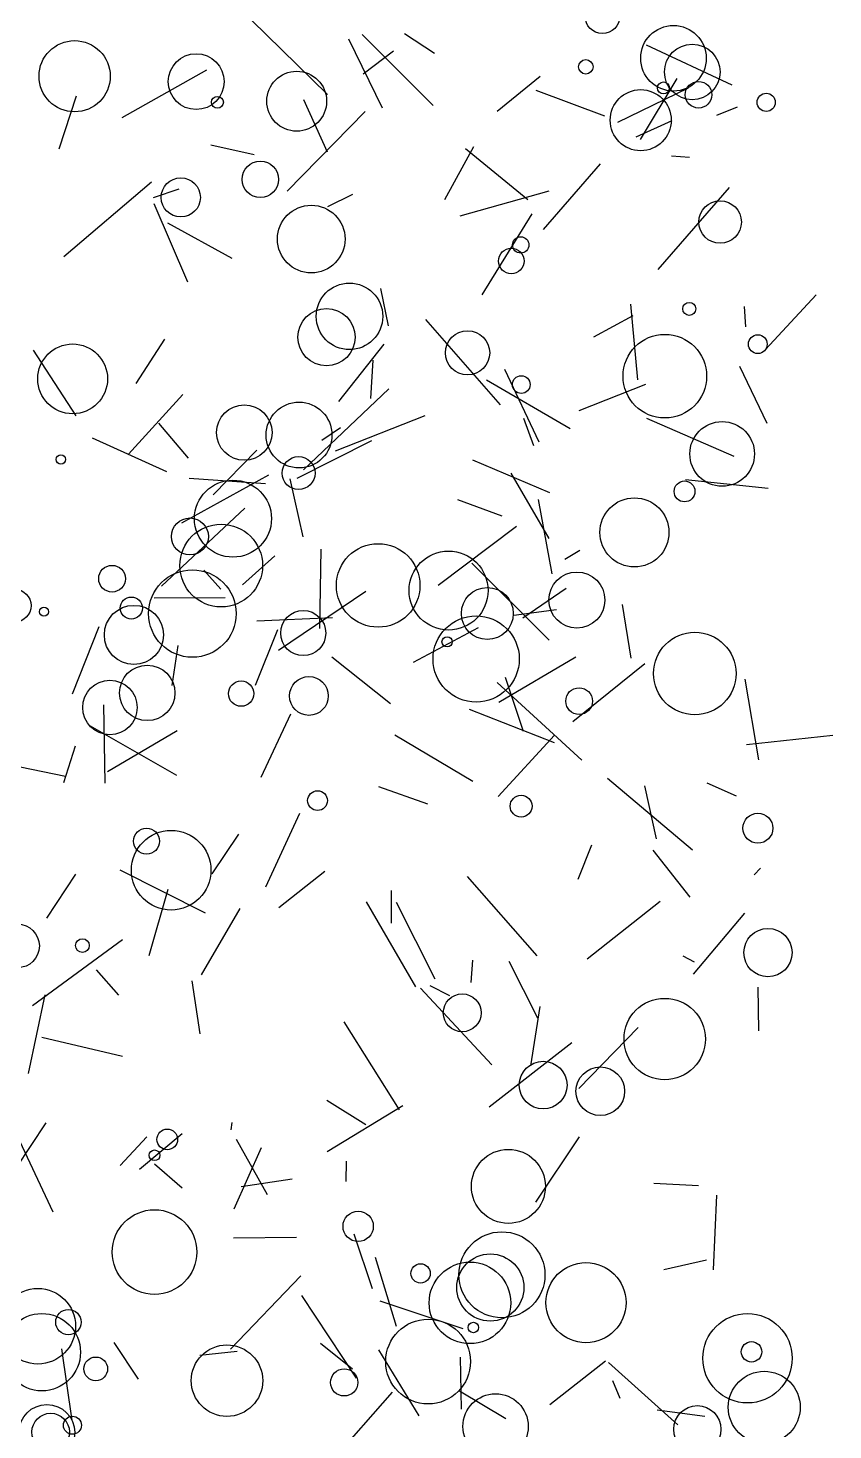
# Model space of a CAD drawing. Header units: millimetres. Extents: x -15 to 2017, y -16 to 2019.
# Drawn here: x 1834.7 to 2013.2, y 676.3 to 987.2 of the extents above; entities that cross this region are included whole.
import ezdxf

# ---------------------------------------------------------------- set-up
doc = ezdxf.new("R2010")
doc.units = ezdxf.units.MM

msp = doc.modelspace()

# ---------------------------------------------------------------- linework, layer by layer
at = {"color": 216}
for p, q in [((1901.13, 972.42), (1884.26, 988.9)), ((1870.47, 887.34), (1887.39, 886.14))]:
    msp.add_line(p, q, dxfattribs=at)
at = {"color": 24}
msp.add_line((1908.84, 985.7), (1924.58, 970), dxfattribs=at)
at = {"color": 179}
msp.add_line((1918.18, 985.93), (1924.89, 981.58), dxfattribs=at)
at = {"color": 52}
msp.add_line((1913.34, 969.4), (1905.9, 984.72), dxfattribs=at)
at = {"color": 113}
for p, q in [((1971.83, 983.44), (1990.78, 974.56)), ((1906.65, 950.24), (1901.17, 947.51)), ((1998.63, 899.46), (1992.57, 912.13))]:
    msp.add_line(p, q, dxfattribs=at)
at = {"color": 159}
for p, q in [((1909.02, 977.02), (1915.78, 982.08)), ((1885.48, 855.72), (1902.26, 856.45)), ((1946.23, 757.07), (1948.31, 770.24))]:
    msp.add_line(p, q, dxfattribs=at)
at = {"color": 107}
for p, q in [((1855.58, 967.31), (1874.41, 977.88)), ((1895.83, 971.29), (1901.07, 959.74))]:
    msp.add_line(p, q, dxfattribs=at)
at = {"color": 150}
msp.add_line((1938.8, 968.76), (1948.28, 976.48), dxfattribs=at)
at = {"color": 83}
msp.add_line((1962.64, 967.62), (1947.39, 973.32), dxfattribs=at)
at = {"color": 162}
msp.add_line((1965.53, 966.26), (1981.2, 973.93), dxfattribs=at)
at = {"color": 27}
msp.add_line((1970.57, 962.48), (1978.69, 975.98), dxfattribs=at)
at = {"color": 171}
for p, q in [((1841.64, 960.35), (1845.51, 972.15)), ((1998.88, 885.07), (1980.51, 886.99)), ((1882.8, 880.67), (1864.36, 863.44))]:
    msp.add_line(p, q, dxfattribs=at)
at = {"color": 180}
msp.add_line((1909.5, 968.63), (1892.18, 951.02), dxfattribs=at)
at = {"color": 41}
for p, q in [((1987.48, 967.82), (1992.04, 969.68)), ((1982.53, 780.04), (1980.04, 781.38))]:
    msp.add_line(p, q, dxfattribs=at)
at = {"color": 73}
msp.add_line((1977.47, 966.57), (1969.48, 962.97), dxfattribs=at)
at = {"color": 92}
msp.add_line((1884.87, 959.02), (1875.26, 961.22), dxfattribs=at)
at = {"color": 68}
msp.add_line((1927.18, 949.15), (1933.62, 960.91), dxfattribs=at)
at = {"color": 15}
msp.add_line((1931.77, 960.42), (1945.54, 949.13), dxfattribs=at)
at = {"color": 236}
msp.add_line((1981.4, 958.47), (1977.43, 958.73), dxfattribs=at)
at = {"color": 184}
for p, q in [((1961.64, 957.06), (1948.93, 942.46)), ((1848.51, 832.44), (1867.64, 821.47))]:
    msp.add_line(p, q, dxfattribs=at)
at = {"color": 61}
msp.add_line((1862.09, 953.01), (1842.66, 936.45), dxfattribs=at)
at = {"color": 220}
msp.add_line((1862.55, 949.57), (1868.27, 951.52), dxfattribs=at)
at = {"color": 124}
msp.add_line((1974.44, 933.61), (1990.3, 951.81), dxfattribs=at)
at = {"color": 200}
for p, q in [((1862.66, 948.26), (1870.08, 930.86)), ((1870.35, 891.79), (1863.73, 899.53))]:
    msp.add_line(p, q, dxfattribs=at)
at = {"color": 175}
msp.add_line((1930.53, 945.49), (1950.31, 951.09), dxfattribs=at)
at = {"color": 45}
for p, q in [((1946.42, 945.95), (1935.39, 928)), ((1937.55, 757.26), (1921.75, 774.29))]:
    msp.add_line(p, q, dxfattribs=at)
at = {"color": 38}
msp.add_line((1865.69, 943.96), (1879.94, 936.11), dxfattribs=at)
at = {"color": 172}
msp.add_line((1914.67, 921.14), (1912.95, 929.38), dxfattribs=at)
at = {"color": 173}
msp.add_line((1998.28, 915.89), (2009.54, 928.04), dxfattribs=at)
at = {"color": 136}
for p, q in [((1968.88, 923.36), (1960.15, 918.63)), ((1944.58, 831.2), (1940.63, 843.19))]:
    msp.add_line(p, q, dxfattribs=at)
at = {"color": 147}
msp.add_line((1969.93, 909.17), (1968.41, 925.91), dxfattribs=at)
at = {"color": 154}
msp.add_line((1993.56, 925.4), (1993.86, 920.92), dxfattribs=at)
at = {"color": 197}
msp.add_line((1922.89, 922.57), (1939.4, 903.62), dxfattribs=at)
at = {"color": 19}
msp.add_line((1864.97, 918.16), (1858.62, 908.35), dxfattribs=at)
at = {"color": 233}
msp.add_line((1913.65, 917.06), (1903.59, 904.36), dxfattribs=at)
at = {"color": 16}
msp.add_line((1835.88, 915.74), (1845.32, 901.16), dxfattribs=at)
at = {"color": 128}
for p, q in [((1910.78, 905.02), (1911.28, 913.49)), ((1886.44, 821.08), (1893.01, 835.1))]:
    msp.add_line(p, q, dxfattribs=at)
at = {"color": 116}
for p, q in [((1940.38, 911.5), (1947.98, 895.45)), ((1991.83, 816.85), (1985.37, 819.75))]:
    msp.add_line(p, q, dxfattribs=at)
at = {"color": 69}
msp.add_line((1954.93, 898.26), (1936.38, 909.12), dxfattribs=at)
at = {"color": 26}
msp.add_line((1971.64, 908.1), (1956.88, 902.27), dxfattribs=at)
at = {"color": 255}
for p, q in [((1857.04, 892.67), (1869.08, 905.91)), ((1930.53, 692.47), (1930.77, 680.95))]:
    msp.add_line(p, q, dxfattribs=at)
at = {"color": 88}
msp.add_line((1895.85, 889.23), (1914.73, 907.16), dxfattribs=at)
at = {"color": 246}
msp.add_line((1904.02, 898.5), (1899.9, 895.7), dxfattribs=at)
at = {"color": 138}
msp.add_line((1902.92, 893.4), (1922.8, 901.28), dxfattribs=at)
at = {"color": 164}
msp.add_line((1946.86, 894.56), (1944.69, 900.61), dxfattribs=at)
at = {"color": 234}
msp.add_line((1991.34, 892.14), (1971.93, 900.6), dxfattribs=at)
at = {"color": 42}
msp.add_line((1848.94, 896.32), (1865.4, 888.81), dxfattribs=at)
at = {"color": 215}
for p, q in [((1894.4, 887.38), (1910.95, 895.74)), ((1852.36, 822.34), (1867.77, 831.43)), ((1893.29, 731.95), (1882.03, 730.23))]:
    msp.add_line(p, q, dxfattribs=at)
at = {"color": 60}
msp.add_line((1875.81, 883.67), (1885.44, 893.54), dxfattribs=at)
at = {"color": 28}
msp.add_line((1950.41, 884.12), (1933.36, 891.36), dxfattribs=at)
at = {"color": 96}
msp.add_line((1888.03, 888.06), (1868.74, 877.36), dxfattribs=at)
at = {"color": 248}
msp.add_line((1892.77, 887.23), (1895.66, 874.35), dxfattribs=at)
at = {"color": 123}
msp.add_line((1950.3, 873.97), (1941.86, 888.5), dxfattribs=at)
at = {"color": 126}
msp.add_line((1939.85, 878.95), (1930.02, 882.53), dxfattribs=at)
at = {"color": 101}
msp.add_line((1947.87, 882.66), (1950.89, 866.15), dxfattribs=at)
at = {"color": 98}
msp.add_line((1943.02, 876.65), (1925.7, 863.58), dxfattribs=at)
at = {"color": 86}
for p, q in [((1899.64, 871.65), (1899.4, 854.03)), ((1855.66, 784.99), (1835.71, 770.34))]:
    msp.add_line(p, q, dxfattribs=at)
at = {"color": 55}
msp.add_line((1957.13, 871.32), (1953.74, 869.33), dxfattribs=at)
at = {"color": 22}
for p, q in [((1882.29, 863.7), (1889.47, 870.12)), ((1879.65, 694.22), (1895.2, 710.49))]:
    msp.add_line(p, q, dxfattribs=at)
at = {"color": 206}
msp.add_line((1950.32, 851.46), (1933.13, 868.52), dxfattribs=at)
at = {"color": 112}
msp.add_line((1873.69, 866.99), (1877.5, 862.74), dxfattribs=at)
at = {"color": 225}
for p, q in [((1890.25, 849.25), (1909.64, 862.28)), ((1912.44, 694.11), (1921.36, 679.48))]:
    msp.add_line(p, q, dxfattribs=at)
at = {"color": 93}
msp.add_line((1944.47, 856.41), (1954.05, 862.94), dxfattribs=at)
at = {"color": 158}
for p, q in [((1862.71, 860.81), (1878.41, 860.89)), ((1942.49, 856.98), (1951.91, 858.22))]:
    msp.add_line(p, q, dxfattribs=at)
at = {"color": 194}
for p, q in [((1966.5, 859.34), (1968.42, 847.46)), ((1840.33, 724.62), (1831.81, 742.75))]:
    msp.add_line(p, q, dxfattribs=at)
at = {"color": 168}
msp.add_line((1850.46, 854.43), (1844.49, 839.44), dxfattribs=at)
at = {"color": 223}
msp.add_line((1885.18, 841.48), (1890.16, 853.8), dxfattribs=at)
at = {"color": 34}
for p, q in [((1920.19, 846.53), (1934.62, 854.22)), ((1842.13, 694.33), (1844.43, 678.43))]:
    msp.add_line(p, q, dxfattribs=at)
at = {"color": 122}
msp.add_line((1866.67, 841.4), (1868.01, 850.29), dxfattribs=at)
at = {"color": 37}
for p, q in [((1902.12, 847.77), (1915.08, 837.36)), ((1828.78, 729.35), (1838.72, 744.45))]:
    msp.add_line(p, q, dxfattribs=at)
at = {"color": 43}
msp.add_line((1956.19, 847.64), (1939.17, 837.64), dxfattribs=at)
at = {"color": 76}
msp.add_line((1971.52, 846.2), (1955.58, 833.35), dxfattribs=at)
at = {"color": 75}
for p, q in [((1993.66, 842.78), (1996.73, 824.9)), ((1982.08, 804.9), (1963.26, 820.77)), ((1834.84, 755.34), (1838.51, 772.77))]:
    msp.add_line(p, q, dxfattribs=at)
at = {"color": 100}
for p, q in [((1957.51, 824.82), (1938.8, 842.02)), ((1923.86, 774.84), (1928.21, 772.68)), ((1956.85, 752.01), (1970, 765.53))]:
    msp.add_line(p, q, dxfattribs=at)
at = {"color": 53}
for p, q in [((1851.46, 837.07), (1851.79, 819.74)), ((1880.46, 725.37), (1886.47, 738.93))]:
    msp.add_line(p, q, dxfattribs=at)
at = {"color": 156}
msp.add_line((1932.53, 836.12), (1951.44, 828.73), dxfattribs=at)
at = {"color": 64}
msp.add_line((1916.09, 830.42), (1933.34, 820.16), dxfattribs=at)
at = {"color": 80}
msp.add_line((1939.01, 816.78), (1951.45, 830.39), dxfattribs=at)
at = {"color": 151}
msp.add_line((1994.06, 828.28), (2013.23, 830.39), dxfattribs=at)
at = {"color": 85}
for p, q in [((1845.21, 827.9), (1842.59, 819.84)), ((1959.65, 805.97), (1956.67, 798.39))]:
    msp.add_line(p, q, dxfattribs=at)
at = {"color": 115}
for p, q in [((1843.02, 821.2), (1826.16, 824.71)), ((1978.83, 677.49), (1963.45, 691.25))]:
    msp.add_line(p, q, dxfattribs=at)
at = {"color": 157}
for p, q in [((1923.37, 815.09), (1912.51, 818.89)), ((1936.99, 747.95), (1955.33, 762.26)), ((1862.74, 735.34), (1868.93, 729.98))]:
    msp.add_line(p, q, dxfattribs=at)
at = {"color": 21}
for p, q in [((1974.07, 807.41), (1971.53, 819.15)), ((1894.91, 813.03), (1887.42, 796.64))]:
    msp.add_line(p, q, dxfattribs=at)
at = {"color": 105}
msp.add_line((1875.53, 799.62), (1881.51, 808.43), dxfattribs=at)
at = {"color": 228}
msp.add_line((1981.56, 794.45), (1973.33, 804.85), dxfattribs=at)
at = {"color": 244}
msp.add_line((1845.23, 799.56), (1838.83, 789.78), dxfattribs=at)
at = {"color": 196}
msp.add_line((1855.12, 800.53), (1874.03, 790.99), dxfattribs=at)
at = {"color": 203}
msp.add_line((1900.57, 800.11), (1890.33, 792.09), dxfattribs=at)
at = {"color": 143}
for p, q in [((1947.62, 781.48), (1932.21, 799.01)), ((1859.25, 687.58), (1853.84, 695.7))]:
    msp.add_line(p, q, dxfattribs=at)
at = {"color": 186}
msp.add_line((1995.72, 799.42), (1997.16, 800.89), dxfattribs=at)
at = {"color": 192}
msp.add_line((1861.56, 781.55), (1865.82, 796.23), dxfattribs=at)
at = {"color": 119}
msp.add_line((1915.28, 795.95), (1915.29, 788.71), dxfattribs=at)
at = {"color": 70}
msp.add_line((1909.72, 793.41), (1920.66, 774.59), dxfattribs=at)
at = {"color": 177}
msp.add_line((1916.35, 793.31), (1924.95, 776.35), dxfattribs=at)
at = {"color": 109}
msp.add_line((1974.91, 793.48), (1958.74, 780.74), dxfattribs=at)
at = {"color": 181}
msp.add_line((1873.18, 777.22), (1881.77, 791.94), dxfattribs=at)
at = {"color": 40}
msp.add_line((1993.59, 790.87), (1982.26, 777.39), dxfattribs=at)
at = {"color": 125}
msp.add_line((1933.29, 780.52), (1932.89, 775.5), dxfattribs=at)
at = {"color": 170}
msp.add_line((1854.85, 772.73), (1849.92, 778.36), dxfattribs=at)
at = {"color": 152}
msp.add_line((1947.78, 767.63), (1941.41, 780.19), dxfattribs=at)
at = {"color": 48}
msp.add_line((1871.04, 775.94), (1872.85, 764.12), dxfattribs=at)
at = {"color": 209}
msp.add_line((1996.6, 774.51), (1996.71, 764.82), dxfattribs=at)
at = {"color": 224}
for p, q in [((1904.73, 766.84), (1917.04, 747.32)), ((1950.48, 682), (1962.82, 691.68))]:
    msp.add_line(p, q, dxfattribs=at)
at = {"color": 240}
msp.add_line((1855.66, 759.14), (1837.77, 763.34), dxfattribs=at)
at = {"color": 199}
for p, q in [((1900.98, 749.43), (1909.61, 744.04)), ((1931.21, 698.72), (1912.8, 704.85))]:
    msp.add_line(p, q, dxfattribs=at)
at = {"color": 167}
msp.add_line((1901.09, 738.09), (1917.85, 748.23), dxfattribs=at)
at = {"color": 51}
for p, q in [((1879.91, 744.51), (1879.69, 742.86)), ((1905.3, 731.38), (1905.35, 735.92))]:
    msp.add_line(p, q, dxfattribs=at)
at = {"color": 12}
msp.add_line((1855.14, 734.98), (1861.11, 741.31), dxfattribs=at)
at = {"color": 54}
msp.add_line((1868.93, 741.99), (1859.44, 734.08), dxfattribs=at)
at = {"color": 47}
msp.add_line((1887.85, 728.43), (1880.96, 740.69), dxfattribs=at)
at = {"color": 108}
msp.add_line((1956.93, 741.28), (1947.28, 726.81), dxfattribs=at)
at = {"color": 252}
msp.add_line((1983.4, 730.43), (1973.51, 730.97), dxfattribs=at)
at = {"color": 155}
msp.add_line((1987.38, 728.36), (1986.64, 711.82), dxfattribs=at)
at = {"color": 117}
msp.add_line((1880.29, 718.91), (1894.26, 719.08), dxfattribs=at)
at = {"color": 3}
msp.add_line((1906.97, 719.8), (1911.07, 707.65), dxfattribs=at)
at = {"color": 237}
msp.add_line((1911.7, 714.62), (1916.33, 699.35), dxfattribs=at)
at = {"color": 137}
msp.add_line((1975.69, 711.89), (1985.2, 714.01), dxfattribs=at)
at = {"color": 239}
msp.add_line((1895.35, 706.11), (1907.47, 687.84), dxfattribs=at)
at = {"color": 82}
msp.add_line((1872.81, 692.88), (1881.11, 693.82), dxfattribs=at)
at = {"color": 130}
msp.add_line((1906.69, 689.79), (1899.56, 695.48), dxfattribs=at)
at = {"color": 5}
msp.add_line((1966.04, 683.26), (1964.44, 687.24), dxfattribs=at)
at = {"color": 57}
msp.add_line((1901.55, 668.83), (1915.54, 684.72), dxfattribs=at)
at = {"color": 50}
msp.add_line((1930.41, 684.99), (1940.7, 678.87), dxfattribs=at)
at = {"color": 207}
msp.add_line((1984.83, 679.34), (1974.28, 680.74), dxfattribs=at)
at = {"color": 45}
msp.add_circle((1962.1, 989.82), 3.85, dxfattribs=at)
at = {"color": 19}
msp.add_circle((1977.86, 980.46), 7.27, dxfattribs=at)
at = {"color": 114}
for centre, radius in [((1845.06, 976.48), 7.89), ((1897.53, 940.37), 7.5)]:
    msp.add_circle(centre, radius, dxfattribs=at)
at = {"color": 89}
msp.add_circle((1982.02, 977.43), 6.16, dxfattribs=at)
at = {"color": 30}
msp.add_circle((1872.02, 975.28), 6.19, dxfattribs=at)
at = {"color": 12}
for centre, radius in [((1958.42, 978.56), 1.6), ((1980.32, 884.42), 2.31)]:
    msp.add_circle(centre, radius, dxfattribs=at)
at = {"color": 116}
for centre, radius in [((1894.31, 970.94), 6.64), ((1939.82, 710.72), 9.54)]:
    msp.add_circle(centre, radius, dxfattribs=at)
at = {"color": 149}
msp.add_circle((1970.6, 966.73), 6.77, dxfattribs=at)
at = {"color": 146}
msp.add_circle((1975.64, 973.88), 1.33, dxfattribs=at)
at = {"color": 211}
for centre, radius in [((1983.43, 972.38), 2.95), ((1838.27, 857.75), 1.01)]:
    msp.add_circle(centre, radius, dxfattribs=at)
at = {"color": 229}
msp.add_circle((1876.72, 970.7), 1.32, dxfattribs=at)
at = {"color": 117}
msp.add_circle((1998.43, 970.68), 2.02, dxfattribs=at)
at = {"color": 98}
msp.add_circle((1886.26, 953.6), 4.04, dxfattribs=at)
at = {"color": 240}
msp.add_circle((1868.61, 949.61), 4.34, dxfattribs=at)
at = {"color": 177}
msp.add_circle((1988.2, 944.15), 4.72, dxfattribs=at)
at = {"color": 13}
msp.add_circle((1943.99, 939.08), 1.82, dxfattribs=at)
at = {"color": 175}
msp.add_circle((1941.9, 935.51), 2.83, dxfattribs=at)
at = {"color": 113}
msp.add_circle((1906.01, 923.24), 7.38, dxfattribs=at)
at = {"color": 84}
msp.add_circle((1981.37, 924.9), 1.44, dxfattribs=at)
at = {"color": 65}
msp.add_circle((1900.91, 918.62), 6.35, dxfattribs=at)
at = {"color": 62}
msp.add_circle((1844.62, 909.37), 7.74, dxfattribs=at)
at = {"color": 145}
msp.add_circle((1932.2, 915.15), 4.91, dxfattribs=at)
at = {"color": 40}
msp.add_circle((1975.95, 909.97), 9.27, dxfattribs=at)
at = {"color": 135}
msp.add_circle((1996.56, 917.07), 2.08, dxfattribs=at)
at = {"color": 163}
for centre, radius in [((1944.11, 908.11), 1.96), ((1956.94, 837.92), 2.97)]:
    msp.add_circle(centre, radius, dxfattribs=at)
at = {"color": 2}
msp.add_circle((1882.69, 897.47), 6.15, dxfattribs=at)
at = {"color": 217}
msp.add_circle((1894.83, 896.92), 7.3, dxfattribs=at)
at = {"color": 169}
for centre, radius in [((1988.66, 892.73), 7.17), ((1932.72, 704.5), 9.04)]:
    msp.add_circle(centre, radius, dxfattribs=at)
at = {"color": 241}
msp.add_circle((1842.02, 891.51), 1.05, dxfattribs=at)
at = {"color": 66}
msp.add_circle((1894.73, 888.49), 3.64, dxfattribs=at)
at = {"color": 218}
msp.add_circle((1880.17, 878.38), 8.54, dxfattribs=at)
at = {"color": 60}
msp.add_circle((1969.21, 875.34), 7.66, dxfattribs=at)
at = {"color": 87}
for centre, radius in [((1870.63, 874.43), 4.1), ((1948.97, 752.78), 5.29)]:
    msp.add_circle(centre, radius, dxfattribs=at)
at = {"color": 138}
msp.add_circle((1877.57, 867.98), 9.17, dxfattribs=at)
at = {"color": 220}
for centre, radius in [((1912.37, 863.57), 9.26), ((1994.28, 692.21), 9.91)]:
    msp.add_circle(centre, radius, dxfattribs=at)
at = {"color": 6}
msp.add_circle((1927.99, 862.44), 8.76, dxfattribs=at)
at = {"color": 22}
msp.add_circle((1853.36, 865.07), 2.96, dxfattribs=at)
at = {"color": 191}
msp.add_circle((1871.18, 857.34), 9.7, dxfattribs=at)
at = {"color": 121}
msp.add_circle((1956.44, 860.33), 6.21, dxfattribs=at)
at = {"color": 226}
msp.add_circle((1831.78, 859.09), 3.62, dxfattribs=at)
at = {"color": 158}
msp.add_circle((1936.58, 857.35), 5.76, dxfattribs=at)
at = {"color": 24}
msp.add_circle((1858.2, 852.61), 6.55, dxfattribs=at)
at = {"color": 32}
msp.add_circle((1857.64, 858.54), 2.45, dxfattribs=at)
at = {"color": 33}
msp.add_circle((1895.76, 853.01), 5, dxfattribs=at)
at = {"color": 214}
msp.add_circle((1934.1, 847.27), 9.56, dxfattribs=at)
at = {"color": 159}
msp.add_circle((1927.66, 851.07), 1.14, dxfattribs=at)
at = {"color": 52}
for centre, radius in [((1982.59, 844.04), 9.15), ((1862.77, 715.76), 9.38)]:
    msp.add_circle(centre, radius, dxfattribs=at)
at = {"color": 88}
msp.add_circle((1861.17, 839.74), 6.15, dxfattribs=at)
at = {"color": 77}
msp.add_circle((1852.89, 836.51), 6.04, dxfattribs=at)
at = {"color": 228}
msp.add_circle((1881.99, 839.58), 2.81, dxfattribs=at)
at = {"color": 245}
msp.add_circle((1897.02, 839.07), 4.3, dxfattribs=at)
at = {"color": 41}
msp.add_circle((1898.93, 815.86), 2.19, dxfattribs=at)
at = {"color": 44}
msp.add_circle((1944.08, 814.63), 2.44, dxfattribs=at)
at = {"color": 48}
msp.add_circle((1996.58, 809.75), 3.33, dxfattribs=at)
at = {"color": 15}
msp.add_circle((1866.47, 800.42), 8.83, dxfattribs=at)
at = {"color": 16}
msp.add_circle((1861.01, 806.87), 2.88, dxfattribs=at)
at = {"color": 34}
msp.add_circle((1832.41, 783.63), 4.83, dxfattribs=at)
at = {"color": 194}
msp.add_circle((1998.82, 782.16), 5.35, dxfattribs=at)
at = {"color": 125}
for centre, radius in [((1846.8, 783.73), 1.52), ((1849.74, 689.86), 2.63)]:
    msp.add_circle(centre, radius, dxfattribs=at)
at = {"color": 171}
msp.add_circle((1931.02, 768.8), 4.2, dxfattribs=at)
at = {"color": 29}
msp.add_circle((1975.92, 763), 9.02, dxfattribs=at)
at = {"color": 238}
msp.add_circle((1961.63, 751.43), 5.39, dxfattribs=at)
at = {"color": 27}
msp.add_circle((1865.6, 740.74), 2.29, dxfattribs=at)
at = {"color": 128}
msp.add_circle((1862.79, 737.22), 1.19, dxfattribs=at)
at = {"color": 123}
for centre, radius in [((1941.25, 730.33), 8.21), ((1844.58, 677.37), 2.01)]:
    msp.add_circle(centre, radius, dxfattribs=at)
at = {"color": 80}
msp.add_circle((1907.94, 721.46), 3.36, dxfattribs=at)
at = {"color": 224}
for centre, radius in [((1937.24, 707.9), 7.44), ((1836.9, 699.32), 8.38)]:
    msp.add_circle(centre, radius, dxfattribs=at)
at = {"color": 82}
msp.add_circle((1921.78, 711.03), 2.14, dxfattribs=at)
at = {"color": 247}
msp.add_circle((1958.46, 704.55), 8.89, dxfattribs=at)
at = {"color": 165}
msp.add_circle((1843.68, 700.23), 2.81, dxfattribs=at)
at = {"color": 203}
msp.add_circle((1837.79, 693.56), 8.58, dxfattribs=at)
at = {"color": 26}
msp.add_circle((1923.44, 691.49), 9.4, dxfattribs=at)
at = {"color": 199}
msp.add_circle((1933.48, 699.04), 1.16, dxfattribs=at)
at = {"color": 153}
msp.add_circle((1878.85, 687.25), 7.93, dxfattribs=at)
at = {"color": 96}
for centre, radius in [((1995.18, 693.64), 2.27), ((1983.16, 676.47), 5.24)]:
    msp.add_circle(centre, radius, dxfattribs=at)
at = {"color": 70}
msp.add_circle((1904.85, 686.86), 3.01, dxfattribs=at)
at = {"color": 188}
msp.add_circle((1997.99, 681.35), 7.98, dxfattribs=at)
at = {"color": 167}
msp.add_circle((1938.41, 677.12), 7.23, dxfattribs=at)
at = {"color": 17}
msp.add_circle((1838.91, 675.76), 6.19, dxfattribs=at)
at = {"color": 56}
msp.add_circle((1839.75, 675.87), 4.16, dxfattribs=at)

doc.saveas('drawing.dxf')
